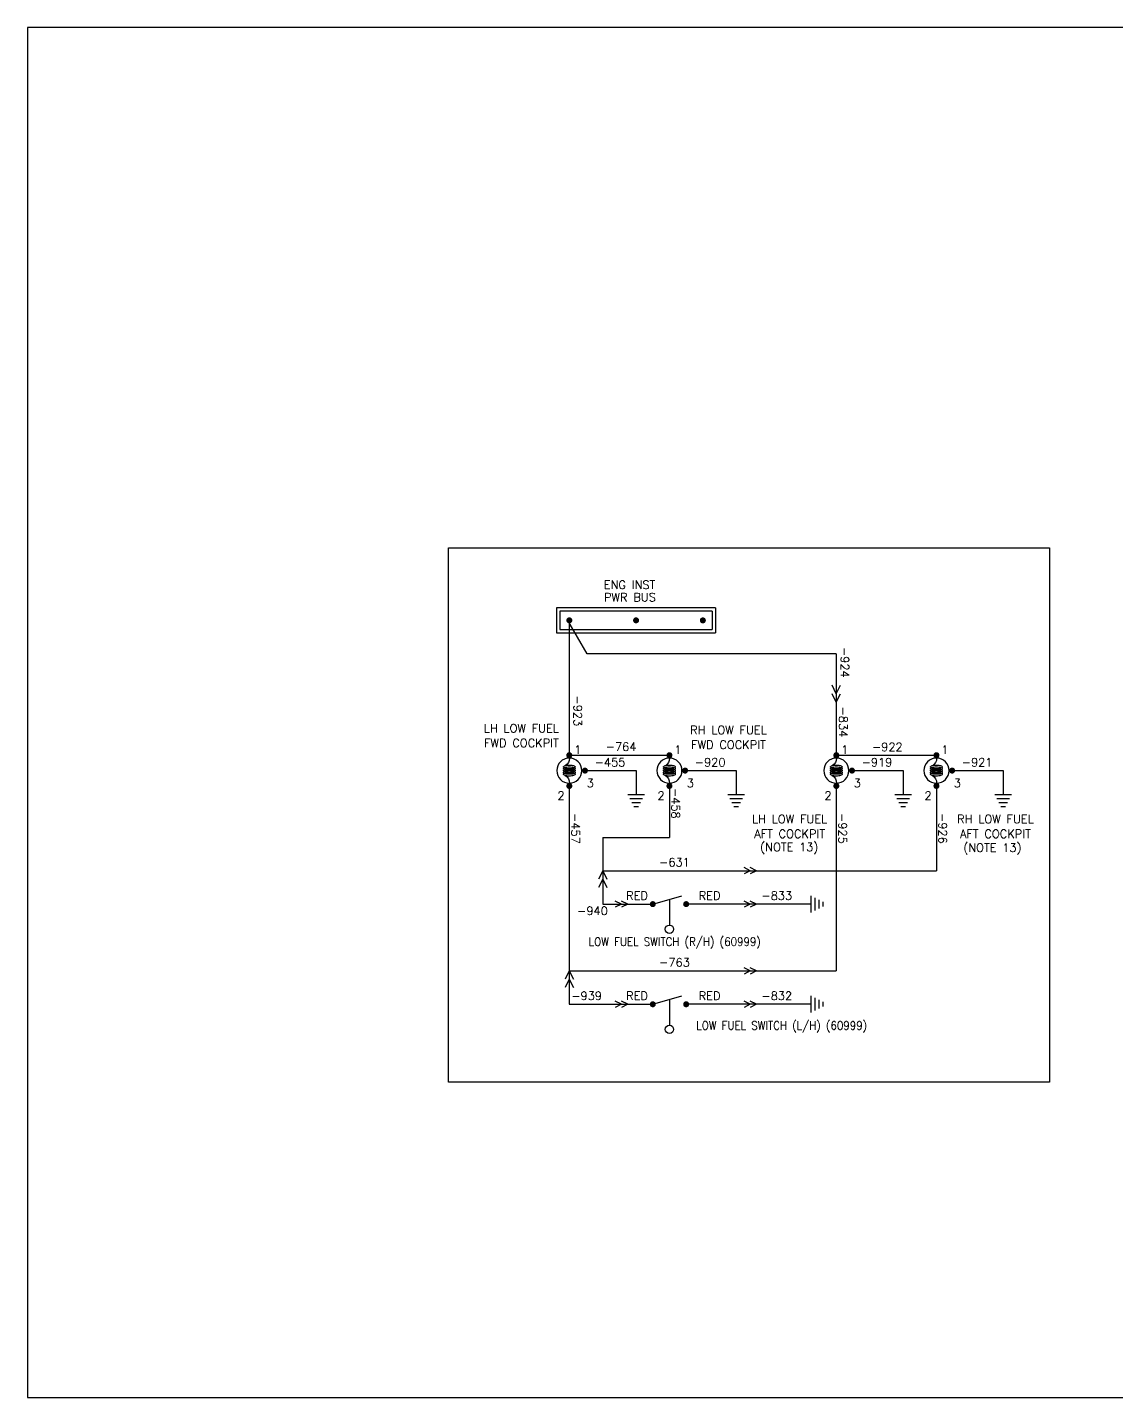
# Model space of a CAD drawing. Extents: x 0 to 63.4, y -2.9 to 20.5.
# Drawn here: x 0 to 16.32, y 0 to 20.52 of the extents above; entities that cross this region are included whole.
import ezdxf
from ezdxf.enums import TextEntityAlignment as Align

# ---------------------------------------------------------------- set-up
doc = ezdxf.new("R2010")
doc.units = 0
doc.header["$LTSCALE"] = 0.3
doc.header["$MEASUREMENT"] = 0
for name, color, linetype in [('1', 1, 'CONTINUOUS'), ('N', 2, 'CONTINUOUS'), ('NOTES', 2, 'CONTINUOUS'), ('TB Border', 9, 'CONTINUOUS'), ('W', 11, 'CONTINUOUS')]:
    doc.layers.add(name, color=color, linetype=linetype)
doc.styles.add('130', font='ROMANS', dxfattribs={"height": 0.125})

# ---------------------------------------------------------------- blocks, each defined once
blk = doc.blocks.new('LIGHT')
at = {"layer": '1', "const_width": 0.045}
for points in [[(-0.208, 0, -1), (-0.253, 0, -1)], [(0.208, 0, 1), (0.253, 0, 1)]]:
    blk.add_lwpolyline(points, format="xyb", close=True, dxfattribs=at)
at = {"layer": '1', "color": 4}
for points in [[(-0.055, -0.088, 0.236857), (-0.046, -0.084, 0.085474), (-0.035, -0.062, 0.043091), (-0.03, -0.036, 0.031808), (-0.027, 0, 0.031808), (-0.03, 0.036, 0.043091), (-0.035, 0.062, 0.085474), (-0.046, 0.084, 0.236857), (-0.055, 0.088, 0.236857), (-0.063, 0.084, 0.085474), (-0.074, 0.062, 0.043091), (-0.08, 0.036, 0.031808), (-0.082, 0, 0.031808), (-0.08, -0.036, 0.043091), (-0.074, -0.062, 0.085474), (-0.063, -0.084, 0.236857)], [(-0.028, -0.088, 0.236857), (-0.019, -0.084, 0.085474), (-0.008, -0.062, 0.043091), (-0.003, -0.036, 0.031808), (0, 0, 0.031808), (-0.003, 0.036, 0.043091), (-0.008, 0.062, 0.085474), (-0.019, 0.084, 0.236857), (-0.028, 0.088, 0.236857), (-0.036, 0.084, 0.085474), (-0.047, 0.062, 0.043091), (-0.053, 0.036, 0.031808), (-0.055, 0, 0.031808), (-0.053, -0.036, 0.043091), (-0.047, -0.062, 0.085474), (-0.036, -0.084, 0.236857)], [(0, -0.088, 0.236857), (0.008, -0.084, 0.085474), (0.019, -0.062, 0.043091), (0.025, -0.036, 0.031808), (0.027, 0, 0.031808), (0.025, 0.036, 0.043091), (0.019, 0.062, 0.085474), (0.008, 0.084, 0.236857), (0, 0.088, 0.236857), (-0.008, 0.084, 0.085474), (-0.019, 0.062, 0.043091), (-0.025, 0.036, 0.031808), (-0.027, 0, 0.031808), (-0.025, -0.036, 0.043091), (-0.019, -0.062, 0.085474), (-0.008, -0.084, 0.236857)], [(0.028, -0.088, 0.236857), (0.037, -0.084, 0.085474), (0.048, -0.062, 0.043091), (0.053, -0.036, 0.031808), (0.056, 0, 0.031808), (0.053, 0.036, 0.043091), (0.048, 0.062, 0.085474), (0.037, 0.084, 0.236857), (0.028, 0.088, 0.236857), (0.02, 0.084, 0.085474), (0.009, 0.062, 0.043091), (0.003, 0.036, 0.031808), (0.001, 0, 0.031808), (0.003, -0.036, 0.043091), (0.009, -0.062, 0.085474), (0.02, -0.084, 0.236857)], [(0.055, -0.088, 0.236857), (0.063, -0.084, 0.085474), (0.074, -0.062, 0.043091), (0.08, -0.036, 0.031808), (0.082, 0, 0.031808), (0.08, 0.036, 0.043091), (0.074, 0.062, 0.085474), (0.063, 0.084, 0.236857), (0.055, 0.088, 0.236857), (0.046, 0.084, 0.085474), (0.035, 0.062, 0.043091), (0.03, 0.036, 0.031808), (0.027, 0, 0.031808), (0.03, -0.036, 0.043091), (0.035, -0.062, 0.085474), (0.046, -0.084, 0.236857)]]:
    blk.add_lwpolyline(points, format="xyb", close=True, dxfattribs=at)
at = {"layer": '1'}
blk.add_circle((0, 0), 0.188, dxfattribs=at)
at = {"layer": '1', "color": 4}
for centre, start, end in [((-0.179, 0.12), 266.141, 330.892), ((0.179, 0.12), 209.108, 273.859)]:
    blk.add_arc(centre, 0.121, start, end, dxfattribs=at)
blk = doc.blocks.new('GR')
at = {"layer": '1'}
for p, q in [((-0.125, 0), (0.125, 0)), ((-0.095, 0.06), (0.095, 0.06)), ((-0.065, 0.12), (0.065, 0.12)), ((-0.035, 0.18), (0.035, 0.18))]:
    blk.add_line(p, q, dxfattribs=at)
blk = doc.blocks.new('WL')
at = {"layer": '1'}
for p, q in [((0, 0), (-0.0625, -0.125)), ((0, 0), (0.0625, -0.125)), ((0, -0.125), (-0.0625, -0.25)), ((0, -0.125), (0.0625, -0.25))]:
    blk.add_line(p, q, dxfattribs=at)

msp = doc.modelspace()

# ---------------------------------------------------------------- linework, layer by layer
at = {"layer": '1'}
for p, q in [((7.924, 11.827), (7.924, 11.452)), ((10.306, 11.827), (7.924, 11.827)), ((7.974, 11.777), (7.974, 11.502)), ((10.256, 11.777), (7.974, 11.777)), ((10.256, 11.777), (10.256, 11.502)), ((10.306, 11.827), (10.306, 11.452)), ((7.974, 11.502), (10.256, 11.502)), ((7.924, 11.452), (10.306, 11.452)), ((9.618, 7.452), (9.618, 7.077)), ((9.618, 5.952), (9.618, 5.577))]:
    msp.add_line(p, q, dxfattribs=at)
at = {"layer": '1', "const_width": 0.045}
for points in [[(8.096, 11.64, 1), (8.141, 11.64, 1)], [(9.096, 11.64, 1), (9.141, 11.64, 1)], [(10.096, 11.64, 1), (10.141, 11.64, 1)], [(8.33, 9.39, -1), (8.375, 9.39, -1)], [(9.83, 9.39, -1), (9.875, 9.39, -1)], [(12.33, 9.39, -1), (12.375, 9.39, -1)], [(13.83, 9.39, -1), (13.875, 9.39, -1)], [(9.391, 7.39, 1), (9.346, 7.39, 1)], [(9.891, 7.39, 1), (9.846, 7.39, 1)], [(9.391, 5.89, 1), (9.346, 5.89, 1)], [(9.891, 5.89, 1), (9.846, 5.89, 1)]]:
    msp.add_lwpolyline(points, format="xyb", close=True, dxfattribs=at)
at = {"layer": '1'}
for points in [[(9.368, 7.39), (9.806, 7.515)], [(9.368, 5.89), (9.806, 6.015)]]:
    msp.add_lwpolyline(points, dxfattribs=at)
for centre in [(9.618, 7.015), (9.618, 5.515)]:
    msp.add_circle(centre, 0.0625, dxfattribs=at)
at = {"layer": 'NOTES'}
for p, q in [((6.309, 12.724), (15.309, 12.724)), ((6.309, 4.724), (6.309, 12.724)), ((15.309, 12.724), (15.309, 4.724)), ((15.309, 4.724), (6.309, 4.724))]:
    msp.add_line(p, q, dxfattribs=at)
at = {"layer": 'TB Border', "color": 9}
msp.add_lwpolyline([(32, 0), (32, 20.52), (0, 20.52), (0, 0)], close=True, dxfattribs=at)
at = {"layer": 'W'}
for p, q in [((8.385, 11.14), (8.096, 11.64)), ((8.118, 11.64), (8.118, 9.62)), ((12.118, 11.14), (8.385, 11.14)), ((12.118, 11.14), (12.118, 9.62)), ((8.118, 9.62), (9.618, 9.62)), ((12.118, 9.62), (13.618, 9.62)), ((8.368, 9.39), (9.118, 9.39)), ((9.118, 9.39), (9.118, 9.033)), ((9.868, 9.39), (10.618, 9.39)), ((10.618, 9.39), (10.618, 9.033)), ((12.368, 9.39), (13.118, 9.39)), ((13.118, 9.39), (13.118, 9.033)), ((13.868, 9.39), (14.618, 9.39)), ((14.618, 9.39), (14.618, 9.033)), ((8.118, 9.159), (8.118, 5.89)), ((9.618, 9.159), (9.618, 8.39)), ((12.118, 9.159), (12.118, 6.39)), ((13.618, 9.159), (13.618, 7.89)), ((8.618, 8.39), (9.618, 8.39)), ((8.618, 8.39), (8.618, 7.39)), ((8.618, 7.89), (13.618, 7.89)), ((8.618, 7.39), (9.368, 7.39)), ((11.743, 7.39), (9.868, 7.39)), ((8.118, 6.39), (12.118, 6.39)), ((8.118, 5.89), (9.368, 5.89)), ((11.743, 5.89), (9.868, 5.89))]:
    msp.add_line(p, q, dxfattribs=at)

# ---------------------------------------------------------------- block references
at = {"layer": '1', "xscale": -1}
for name, p, rotation in [('LIGHT', (8.118, 9.39), 90), ('LIGHT', (9.618, 9.39), 90), ('LIGHT', (12.118, 9.39), 90), ('LIGHT', (13.618, 9.39), 90), ('GR', (11.743, 7.39), 270), ('GR', (11.743, 5.89), 270)]:
    msp.add_blockref(name, p, dxfattribs=dict(at, rotation=rotation))
at = {"layer": '1', "xscale": 0.75, "yscale": 0.75, "zscale": 0.75, "rotation": 270}
for p in [(10.923, 7.89), (8.993, 7.39), (10.923, 7.39), (10.923, 6.39), (8.993, 5.89), (10.923, 5.89)]:
    msp.add_blockref('WL', p, dxfattribs=at)
at = {"layer": 'W', "xscale": -1, "rotation": 180}
for name, p in [('WL', (12.118, 10.417)), ('GR', (9.118, 9.033)), ('GR', (10.618, 9.033)), ('GR', (13.118, 9.033)), ('GR', (14.618, 9.033))]:
    msp.add_blockref(name, p, dxfattribs=at)
at = {"layer": 'W'}
for p in [(8.618, 7.89), (8.118, 6.39)]:
    msp.add_blockref('WL', p, dxfattribs=at)

# ---------------------------------------------------------------- texts
at = {"layer": 'N', "style": '130'}
for s, p in [('ENG INST', (8.635, 12.11)), ('PWR BUS', (8.637, 11.924)), ('-764', (8.663, 9.685)), ('-922', (12.651, 9.682)), ('-455', (8.497, 9.452)), ('-920', (9.997, 9.452)), ('-919', (12.497, 9.452)), ('-921', (13.997, 9.452)), ('-631', (9.463, 7.955)), ('RED', (8.97, 7.455)), ('RED', (10.056, 7.455)), ('-833', (10.995, 7.455)), ('-940', (8.234, 7.228)), ('-763', (9.463, 6.455)), ('-939', (8.147, 5.955)), ('RED', (8.97, 5.955)), ('RED', (10.056, 5.955)), ('-832', (10.995, 5.955))]:
    msp.add_text(s, height=0.125, dxfattribs=at).set_placement(p)
for s, p in [('-924', (12.183, 11.242)), ('-923', (8.183, 10.516)), ('-834', (12.16, 10.349)), ('-458', (9.649, 9.13)), ('-457', (8.149, 8.755)), ('-925', (12.149, 8.755)), ('-926', (13.649, 8.755))]:
    msp.add_text(s, height=0.125, rotation=270, dxfattribs=at).set_placement(p)
for s, p in [('LH LOW FUEL', (7.4, 10.024)), ('RH LOW FUEL', (10.502, 9.998)), ('FWD COCKPIT', (7.4, 9.803)), ('FWD COCKPIT', (10.502, 9.777)), ('LH LOW FUEL', (11.419, 8.664)), ('RH LOW FUEL', (14.502, 8.664)), ('AFT COCKPIT', (11.419, 8.443)), ('AFT COCKPIT', (14.502, 8.443)), ('(NOTE 13)', (11.413, 8.236)), ('(NOTE 13)', (14.456, 8.227))]:
    msp.add_text(s, height=0.125, dxfattribs=at).set_placement(p, align=Align.MIDDLE)
for s, p in [('1', (8.243, 9.64)), ('1', (9.743, 9.64)), ('1', (12.243, 9.64)), ('1', (13.743, 9.64)), ('3', (8.431, 9.14)), ('3', (9.931, 9.14)), ('3', (12.431, 9.14)), ('3', (13.931, 9.14)), ('2', (7.993, 8.952)), ('2', (9.493, 8.952)), ('2', (11.993, 8.952)), ('2', (13.493, 8.952))]:
    msp.add_text(s, height=0.125, dxfattribs=at).set_placement(p, align=Align.CENTER)
at = {"layer": 'N', "style": '130', "width": 0.9}
for s, p in [('LOW FUEL SWITCH (R/H) (60999)', (9.698, 6.765)), ('LOW FUEL SWITCH (L/H) (60999)', (11.3, 5.51))]:
    msp.add_text(s, height=0.125, dxfattribs=at).set_placement(p, align=Align.CENTER)

doc.saveas('drawing.dxf')
